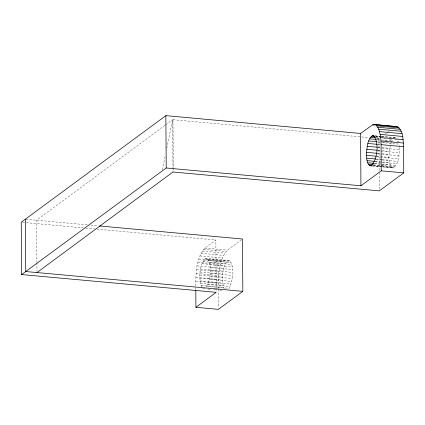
<?xml version="1.0" encoding="UTF-8"?>
<svg xmlns="http://www.w3.org/2000/svg" width="425" height="425" viewBox="0 0 425 425"><rect width="100%" height="100%" fill="white"/><g stroke="black" fill="none" stroke-linecap="round" stroke-linejoin="round"><path stroke-width="0.32" stroke-dasharray="2.12 1.59" d="M201.737 287.082C198.634 278.864 198.714 264.238 206.008 258.384L229.521 260.583C235.285 268.276 232.831 280.054 229.218 288.341L206.715 286.285L206.029 287.194M224.241 289.138C221.138 280.914 221.212 266.294 228.512 260.44L229.521 260.583M399.383 147.379C399.266 154.264 399.245 162.78 393.805 167.748L392.769 167.912C386.862 162.86 389.226 152.936 390.256 146.083M195.792 289.638C195.835 275.713 195.128 259.218 204.877 248.083L215.857 239.998L216.187 287.693M218.275 288.421C218.36 275.485 218.322 260.35 227.38 250.139L242.473 239.015M206.715 286.285C210.327 277.998 212.787 266.22 207.018 258.533L206.008 258.384M162.371 169.718L165.166 156.071M166.759 148.272L172.608 119.669L368.401 137.572M390.777 144.261L391.17 143.002L382.171 142.184M391.398 142.476L393.082 139.262M165.139 125.194L36.619 220.224L36.911 261.959M165.676 124.796L172.608 119.669L172.97 171.349M376.98 138.353L378.962 138.534L380.003 137.769M380.524 137.387L383.127 135.469M385.209 133.933L386.771 132.781M387.292 132.398L388.848 131.245M382.048 136.563L396.196 137.859L392.843 138.072M204.632 288.421L203.591 288.586L202.613 288.134M372.837 125.476L374.765 125.651M375.248 135.894L381.039 136.42M381.682 136.478L395.181 137.711M374.978 135.92L381.406 136.505M375.482 136.483L379.987 136.898M375.907 136.675L379.769 137.031M376.364 137.732L379.583 138.029M376.082 137.955L379.939 138.306M383.796 138.662L387.01 138.954M389.582 139.188L392.796 139.48M395.367 139.713L397.938 139.952L398.602 141.812L396.031 141.578M377.294 139.538L381.151 139.889M381.793 139.947L392.084 140.887M377.384 139.878L379.955 140.112M384.46 140.521L387.032 140.76M390.246 141.052L392.817 141.286M377.666 141.769L381.528 142.125M377.868 142.194L399.086 144.128L399.256 145.732M377.522 144.346L380.093 144.58M377.512 144.803L380.083 145.037M377.538 147.22L381.395 147.576M382.038 147.634L389.752 148.336M377.586 147.719L381.443 148.07M382.086 148.128L399.447 149.712M377.735 150.28L381.592 150.631M382.234 150.689L389.305 151.337M377.442 150.763L399.303 152.756M377.49 153.34L381.347 153.691M381.99 153.749L389.061 154.397M377.097 153.808L381.597 154.217M382.24 154.275L398.958 155.8M376.816 156.273L389.029 157.388M376.555 156.729L398.416 158.722M376.353 159.024L381.496 159.492M382.139 159.55L389.21 160.198M375.843 159.407L381.634 159.938M382.277 159.997L397.704 161.404M375.45 161.41L389.598 162.701M374.993 161.739L381.422 162.323M382.064 162.382L396.854 163.731M374.744 163.391L390.171 164.799M374.675 163.678L395.893 165.612M373.554 164.826L390.915 166.409M373.644 165.033L381.358 165.739M382.001 165.798L394.862 166.972M373.145 165.761L381.507 166.526M382.149 166.584L391.792 167.461M372.587 165.814L381.592 166.632M382.234 166.69L393.805 167.748M372.194 166.037L392.769 167.912M25.989 219.252L87.422 224.862M90.722 225.165L97.978 225.824M22.567 222.349L83.257 227.89M85.898 228.129L94.472 228.916M97.113 229.155L215.857 239.998M204.877 248.083L227.38 250.139M203.554 249.332L226.058 251.382M202.258 251.085L224.761 253.135M201.02 253.305L223.523 255.361M199.862 255.956L222.365 258.012M204.956 258.862L227.46 260.913M207.952 259.287L230.456 261.343M198.815 258.979L221.319 261.035M203.904 259.935L226.408 261.986M208.765 260.626L231.269 262.677M202.906 261.561L225.409 263.617M209.429 262.491L231.928 264.541M197.891 262.315L220.394 264.366M201.992 263.675L224.496 265.731M209.907 264.802L232.411 266.858M197.115 265.891L223.709 268.249M210.194 267.474L232.698 269.524M200.579 269.009L223.083 271.065M210.269 270.385L232.773 272.441M196.499 269.636L219.002 271.692M200.133 272.011L222.636 274.061M210.131 273.429L232.634 275.485M196.058 273.477L218.562 275.533M199.888 275.071L222.392 277.121M209.78 276.473L232.284 278.529M195.803 277.334L218.307 279.39M199.856 278.062L222.36 280.118M209.243 279.395L231.747 281.451M200.037 280.872L222.541 282.922M208.532 282.078L231.035 284.134M195.734 281.132L218.238 283.183M200.419 283.374L222.923 285.43M207.676 284.405L230.18 286.461M200.998 285.473L223.497 287.528M208.096 289L210.667 289.234M213.881 289.526L216.452 289.76M219.667 290.057L222.881 290.349M378.962 138.534L379.196 171.663M379.201 172.322L379.318 189.55M218.275 289.074L218.407 308.045M216.192 288.357L216.213 291.672M172.991 119.733L173.347 170.749M36.911 262.623L36.975 271.235"/><path stroke-width="0.64" d="M371.551 165.978C365.681 165.171 366.86 156.682 366.562 152.341C367.312 146.699 367.328 138.986 372.677 135.66L373.963 135.777M36.986 272.563L172.97 172.008L379.328 190.873L403.75 172.874L403.569 146.705C402.889 140.053 403.777 129.896 396.69 126.533L374.186 124.483L372.879 124.647L360.575 133.45L165.856 115.648L21.25 222.232L21.617 274.566L216.219 292.331L195.914 307.302L195.798 290.291M21.617 274.566L166.223 167.987L360.942 185.783L381.246 170.818L403.75 172.874M99.296 225.946L242.473 239.015L242.84 291.353L218.418 309.352L195.914 307.302M370.265 165.862L371.301 165.697C377.612 159.093 379.382 143.119 373.692 135.803L372.677 135.66M395.383 126.698L396.69 126.533M372.879 124.647L374.165 124.764M374.186 124.483L397.949 126.921M375.445 124.865L376.624 125.795L399.128 127.851M376.624 125.795L377.708 127.245L400.212 129.301M377.708 127.245L378.664 129.195L401.168 131.245M378.664 129.195L379.483 131.596L401.986 133.647M379.483 131.596L380.147 134.401L402.65 136.457M371.625 136.133L374.839 136.425M380.147 134.401L380.635 137.557L403.139 139.613M370.579 137.206L375.721 137.673M369.58 138.832L376.651 139.48M380.635 137.557L380.943 140.994L403.447 143.05M368.666 140.951L377.023 141.711M367.88 143.464L376.879 144.288M380.943 140.994L381.066 144.649L403.569 146.705M367.253 146.285L376.895 147.162M366.807 149.281L377.092 150.222M366.562 152.341L376.848 153.282M366.525 155.337L376.173 156.214M366.706 158.143L375.711 158.966M367.094 160.645L374.808 161.351M367.668 162.748L374.096 163.333M368.411 164.358L372.911 164.767M369.288 165.41L371.859 165.644M242.84 291.353L25.734 271.533L25.367 219.199M381.066 144.649L381.246 170.818M360.575 133.45L360.942 185.783M165.856 115.648L166.223 167.987"/></g></svg>
